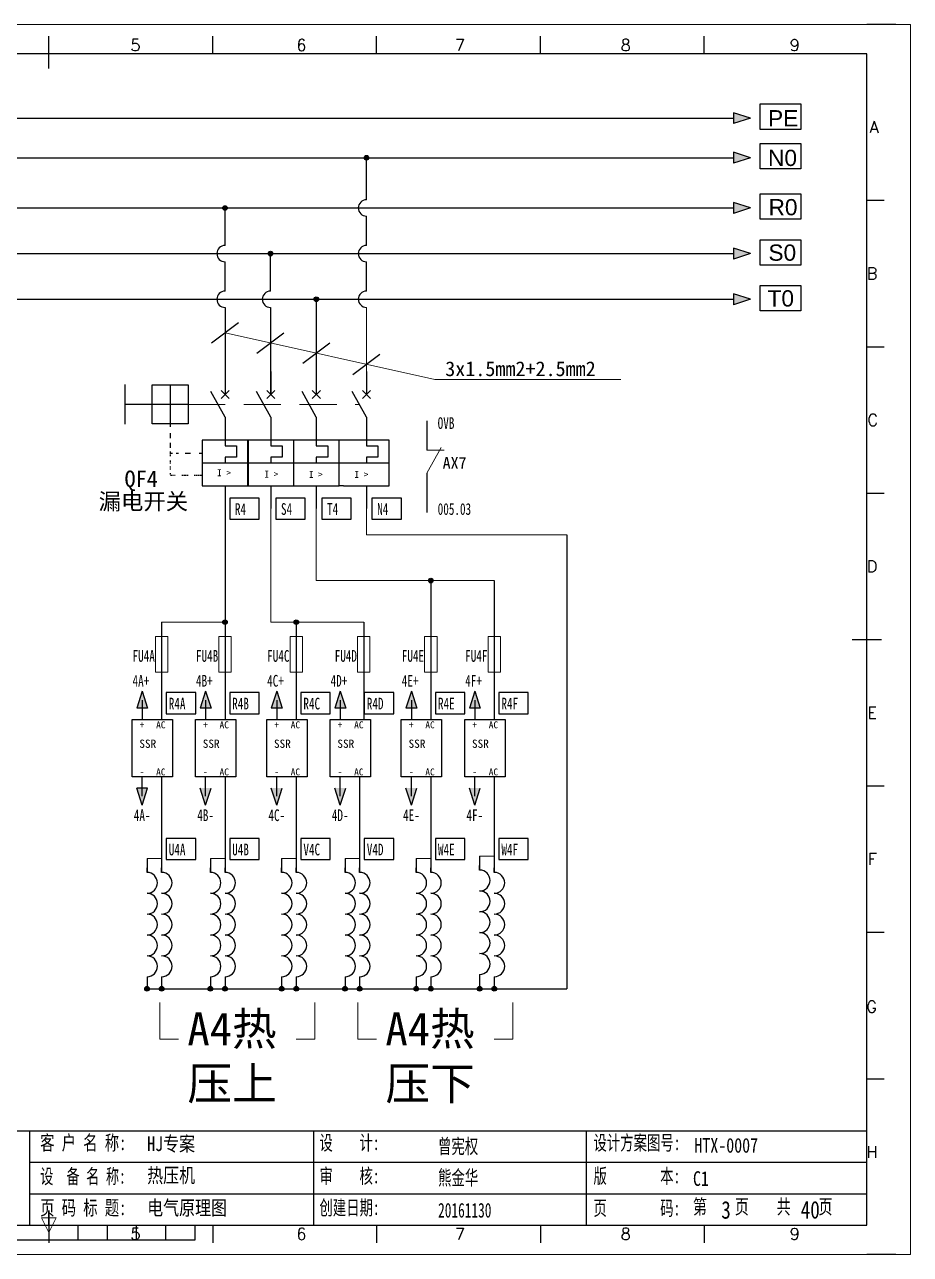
# Model space of a CAD drawing. Extents: x 35123 to 43919, y -4314 to -326.
# Drawn here: x 36417.2 to 36568.6, y -2913.9 to -2703.9 of the extents above; entities that cross this region are included whole.
import ezdxf
from ezdxf.enums import TextEntityAlignment as Align

# ---------------------------------------------------------------- set-up
doc = ezdxf.new("R2010")
doc.units = 0
doc.header["$MEASUREMENT"] = 0
for name, pattern in [('ACANSTGL', [0.11811, 0.07874, -0.03937]), ('ACISOWELD', [3, 2, -1]), ('DASHED2', [9.525, 6.35, -3.175])]:
    doc.linetypes.add(name, pattern=pattern)
for name, color, linetype in [('AE_BOR', 1, 'Continuous'), ('MISC', 2, 'Continuous'), ('SYMS', 7, 'Continuous'), ('细实线层', 7, 'Continuous')]:
    doc.layers.add(name, color=color, linetype=linetype)
doc.styles.add('Standard0.67', font='', dxfattribs={"width": 0.67})
doc.styles.add('Standard_0.8', font='SimSun.ttf', dxfattribs={"width": 0.8})
doc.styles.add('WD', font='romans.shx', dxfattribs={"bigfont": 'gbcbig.shx'})
doc.styles.add('WD_IEC', font='ISOCP2.shx', dxfattribs={"width": 0.9, "height": 4, "bigfont": 'gbcbig.shx'})
doc.styles.add('宋', font='SimSun.ttf', dxfattribs={"width": 0.7})
doc.styles.add('样式 0', font='')
doc.styles.add('样式 8', font='arial.ttf')
doc.styles.get('Standard0.67').set_extended_font_data('FangSong_GB2312')
doc.styles.get('样式 0').set_extended_font_data('KaiTi_GB2312')

# ---------------------------------------------------------------- blocks, each defined once
blk = doc.blocks.new('gb_a2_a')
for p, q in [((584, 410), (25, 410)), ((584, 10), (584, 410)), ((25, 10), (584, 10))]:
    blk.add_line(p, q)
at = {"layer": 'AE_BOR', "color": 1, "lineweight": 15}
for p, q in [((4.93, 420), (598.93, 420)), ((598.93, 420), (598.93, 0)), ((304.5, 7.5), (302, 12.5)), ((302, 12.5), (307, 12.5)), ((307, 12.5), (304.5, 7.5)), ((598.93, 0), (4.93, 0))]:
    blk.add_line(p, q, dxfattribs=at)
at = {"layer": 'AE_BOR', "lineweight": 30}
for p, q in [((594, 420), (584, 420)), ((594, 0), (584, 0))]:
    blk.add_line(p, q, dxfattribs=at)
at = {"layer": 'AE_BOR'}
for p, q in [((304.5, 410), (304.5, 416)), ((360.5, 410), (360.5, 416)), ((416.5, 410), (416.5, 416)), ((472.5, 410), (472.5, 416)), ((528.5, 410), (528.5, 416)), ((584, 360), (590, 360)), ((584, 310), (590, 310)), ((584, 260), (590, 260)), ((584, 160), (590, 160)), ((584, 110), (590, 110)), ((584, 60), (590, 60)), ((304.5, 10), (304.5, 4)), ((360.5, 10), (360.5, 4)), ((416.5, 10), (416.5, 4)), ((472.5, 10), (472.5, 4)), ((528.5, 10), (528.5, 4))]:
    blk.add_line(p, q, dxfattribs=at)
at = {"layer": 'AE_BOR', "color": 2, "lineweight": 30}
for p, q in [((304.5, 405), (304.5, 415)), ((579, 210), (589, 210)), ((304.5, 10), (304.5, 15)), ((304.5, 15), (304.5, 5)), ((304.5, 10), (304.5, 5)), ((314.5, 5), (314.5, 10)), ((324.5, 5), (324.5, 10)), ((334.5, 5), (334.5, 10)), ((344.5, 5), (344.5, 10)), ((354.5, 5), (354.5, 10)), ((254.5, 5), (354.5, 5))]:
    blk.add_line(p, q, dxfattribs=at)
at = {"layer": 'AE_BOR', "style": 'WD'}
for s, p in [('5', (334.12, 411)), ('6', (390.81, 411)), ('7', (445.01, 411)), ('8', (501.67, 411)), ('9', (559.4, 411)), ('5', (334.12, 5)), ('6', (390.81, 5)), ('7', (445.01, 5)), ('8', (501.67, 5)), ('9', (559.4, 5))]:
    blk.add_text(s, height=4, dxfattribs=at).set_placement(p, align=Align.CENTER)
for s, p in [('A', (588.05, 385)), ('B', (587.67, 335)), ('C', (587.86, 285)), ('D', (587.67, 235)), ('E', (587.48, 185)), ('F', (587.48, 135)), ('F', (587.48, 135)), ('G', (587.48, 84.56)), ('H', (587.67, 35))]:
    blk.add_text(s, height=4, dxfattribs=at).set_placement(p, align=Align.MIDDLE_RIGHT)
blk = doc.blocks.new('VCB11THI')
for p, q in [((0, 7.5), (0, 2.5)), ((0, -2.5), (-3.12, 3.12)), ((-0.88, 3.38), (0.88, 1.62)), ((-0.88, 1.62), (0.88, 3.38)), ((0, -2.5), (0, -8.75)), ((0, -8.75), (2.5, -8.75)), ((2.5, -8.75), (2.5, -11.25)), ((-5, -12.5), (5, -12.5)), ((0, -11.25), (0, -12.5)), ((2.5, -11.25), (0, -11.25)), ((0, -17.5), (0, -22.5))]:
    blk.add_line(p, q)
blk.add_lwpolyline([(-5, -7.5), (-5, -17.5), (5, -17.5), (5, -7.5)], close=True)
at = {"style": 'WD_IEC'}
for tag, p in [('INST', (-8, 5.25)), ('LOC', (-8, 1.75)), ('TAG1', (-8, -1.75)), ('RATING1', (-8, -6.35)), ('DESC1', (-8, -14.35)), ('DESC2', (-8, -17.85)), ('DESC3', (-8, -21.35))]:
    blk.add_attdef(tag, text='', height=2.5, dxfattribs=at).set_placement(p, align=Align.RIGHT)
blk.add_attdef('TERM01', text='', height=2, rotation=90, dxfattribs=at).set_placement((-1, 7.5), align=Align.RIGHT)
at = {"style": 'WD_IEC', "flags": 1}
for tag, p, height in [('X2TERM01', (0, 7.5), 0.32), ('MFG', (2.75, 6.5), 1.5), ('CAT', (2.75, 4), 1.5), ('X4LINK', (-2, 0), 0.32), ('X1LINK', (-0.5, 0), 0.32), ('CONTACT', (-5, -7.5), 1), ('COMMON', (-3.75, -8.75), 1), ('ASSYCODE', (1, -19), 1), ('FAMILY', (1, -20.5), 1), ('CATDESC', (1, -22), 1), ('X8TERM02', (0, -22.5), 0.32)]:
    blk.add_attdef(tag, p, '', height=height, dxfattribs=at)
at = {"lineweight": 15, "style": 'WD_IEC'}
blk.add_attdef('XREF', text='', height=2.5, dxfattribs=at).set_placement((-8, -10.35), align=Align.RIGHT)
at = {"style": 'WD_IEC'}
blk.add_attdef('TERM02', (-1, -22.5), '', height=2, rotation=90, dxfattribs=at)
at = {"linetype": 'Continuous', "style": 'WD_IEC'}
blk.add_attdef('T', text='', height=2.5, dxfattribs=at).set_placement((0, -15), align=Align.MIDDLE_CENTER)
blk = doc.blocks.new('VCB21THI')
for p, q in [((0, 7.5), (0, 2.5)), ((0, -2.5), (-3.12, 3.12)), ((-0.88, 3.38), (0.88, 1.62)), ((-0.88, 1.62), (0.88, 3.38)), ((0, -2.5), (0, -8.75)), ((0, -8.75), (2.5, -8.75)), ((2.5, -8.75), (2.5, -11.25)), ((-5, -12.5), (5, -12.5)), ((0, -11.25), (0, -12.5)), ((2.5, -11.25), (0, -11.25)), ((0, -17.5), (0, -22.5))]:
    blk.add_line(p, q)
blk.add_lwpolyline([(-5, -7.5), (-5, -17.5), (5, -17.5), (5, -7.5)], close=True)
at = {"style": 'WD_IEC'}
for tag, p in [('INST', (-8, 5.25)), ('LOC', (-8, 1.75)), ('TAG2', (-8, -1.75)), ('RATING1', (-8, -6.35)), ('DESC1', (-8, -14.35)), ('DESC2', (-8, -17.85)), ('DESC3', (-8, -21.35))]:
    blk.add_attdef(tag, text='', height=2.5, dxfattribs=at).set_placement(p, align=Align.RIGHT)
blk.add_attdef('TERM01', text='', height=2, rotation=90, dxfattribs=at).set_placement((-1, 7.5), align=Align.RIGHT)
at = {"style": 'WD_IEC', "flags": 1}
for tag, p, height in [('X2TERM01', (0, 7.5), 0.32), ('X4LINK', (-2, 0), 0.32), ('X1LINK', (-0.5, 0), 0.32), ('CONTACT', (-5, -7.5), 1), ('COMMON', (-3.75, -8.75), 1), ('FAMILY', (1, -20.5), 1), ('X8TERM02', (0, -22.5), 0.32)]:
    blk.add_attdef(tag, p, '', height=height, dxfattribs=at)
at = {"lineweight": 15, "style": 'WD_IEC'}
blk.add_attdef('XREF', text='', height=2.5, dxfattribs=at).set_placement((-8, -10.35), align=Align.RIGHT)
at = {"style": 'WD_IEC'}
blk.add_attdef('TERM02', (-1, -22.5), '', height=2, rotation=90, dxfattribs=at)
at = {"linetype": 'Continuous', "style": 'WD_IEC'}
blk.add_attdef('T', text='', height=2.5, dxfattribs=at).set_placement((0, -15), align=Align.MIDDLE_CENTER)
blk = doc.blocks.new('WDDOT')
blk.add_hatch(color=256).paths.add_polyline_path([(0.5, 0, 1), (-0.5, 0, 1)])
blk.add_circle((0, 0), 0.5)

msp = doc.modelspace()

# ---------------------------------------------------------------- hatches: boundary and pattern name
for points in [[(36541.231, -2726.613), (36538.313, -2725.677), (36538.313, -2727.548)], [(36541.231, -2735.178), (36538.313, -2734.243), (36538.313, -2736.114)], [(36541.231, -2742.975), (36538.313, -2742.039), (36538.313, -2743.91)], [(36541.231, -2750.771), (36538.313, -2749.836), (36538.313, -2751.706)], [(36437.287, -2817.694), (36438.222, -2820.612), (36436.352, -2820.612)], [(36448.121, -2817.694), (36449.057, -2820.612), (36447.186, -2820.612)], [(36460.287, -2817.694), (36461.222, -2820.612), (36459.352, -2820.612)], [(36471.121, -2817.694), (36472.057, -2820.612), (36470.186, -2820.612)], [(36483.287, -2817.694), (36484.222, -2820.612), (36482.352, -2820.612)], [(36494.121, -2817.694), (36495.057, -2820.612), (36493.186, -2820.612)], [(36437.287, -2837.163), (36438.222, -2834.245), (36436.352, -2834.245)], [(36448.121, -2837.163), (36449.057, -2834.245), (36447.186, -2834.245)], [(36460.287, -2837.163), (36461.222, -2834.245), (36459.352, -2834.245)], [(36471.121, -2837.163), (36472.057, -2834.245), (36470.186, -2834.245)], [(36483.287, -2837.163), (36484.222, -2834.245), (36482.352, -2834.245)], [(36494.121, -2837.163), (36495.057, -2834.245), (36493.186, -2834.245)]]:
    msp.add_hatch(color=0).paths.add_polyline_path(points)
h = msp.add_hatch(color=0)
edge = h.paths.add_edge_path()
edge.add_arc((36475.607, -2726.606), 0.389, 0, 360)
h = msp.add_hatch(color=0)
edge = h.paths.add_edge_path()
edge.add_arc((36451.445, -2735.178), 0.389, 0, 360)
h = msp.add_hatch(color=0)
edge = h.paths.add_edge_path()
edge.add_arc((36459.207, -2742.975), 0.389, 0, 360)
h = msp.add_hatch(color=0)
edge = h.paths.add_edge_path()
edge.add_arc((36467.041, -2750.771), 0.389, 0, 360)
h = msp.add_hatch(color=0)
edge = h.paths.add_edge_path()
edge.add_arc((36486.61, -2798.813), 0.389, 0, 360)
h = msp.add_hatch(color=0)
edge = h.paths.add_edge_path()
edge.add_arc((36451.445, -2805.908), 0.389, 0, 360)
h = msp.add_hatch(color=0)
edge = h.paths.add_edge_path()
edge.add_arc((36463.612, -2805.909), 0.389, 0, 360)
h = msp.add_hatch(color=0)
edge = h.paths.add_edge_path()
edge.add_arc((36438.11, -2868.508), 0.389, 0, 360)
h = msp.add_hatch(color=0)
edge = h.paths.add_edge_path()
edge.add_arc((36440.61, -2868.508), 0.389, 0, 360)
h = msp.add_hatch(color=0)
edge = h.paths.add_edge_path()
edge.add_arc((36448.945, -2868.508), 0.389, 0, 360)
h = msp.add_hatch(color=0)
edge = h.paths.add_edge_path()
edge.add_arc((36451.445, -2868.508), 0.389, 0, 360)
h = msp.add_hatch(color=0)
edge = h.paths.add_edge_path()
edge.add_arc((36461.11, -2868.508), 0.389, 0, 360)
h = msp.add_hatch(color=0)
edge = h.paths.add_edge_path()
edge.add_arc((36463.61, -2868.508), 0.389, 0, 360)
h = msp.add_hatch(color=0)
edge = h.paths.add_edge_path()
edge.add_arc((36471.945, -2868.508), 0.389, 0, 360)
h = msp.add_hatch(color=0)
edge = h.paths.add_edge_path()
edge.add_arc((36474.445, -2868.508), 0.389, 0, 360)
h = msp.add_hatch(color=0)
edge = h.paths.add_edge_path()
edge.add_arc((36484.11, -2868.508), 0.389, 0, 360)
h = msp.add_hatch(color=0)
edge = h.paths.add_edge_path()
edge.add_arc((36486.61, -2868.508), 0.389, 0, 360)
h = msp.add_hatch(color=0)
edge = h.paths.add_edge_path()
edge.add_arc((36494.945, -2868.508), 0.389, 0, 360)
h = msp.add_hatch(color=0)
edge = h.paths.add_edge_path()
edge.add_arc((36497.445, -2868.508), 0.389, 0, 360)
at = {"layer": 'MISC'}
msp.add_hatch(color=0, dxfattribs=at).paths.add_polyline_path([(36541.231, -2719.848), (36538.313, -2718.913), (36538.313, -2720.783)])

# ---------------------------------------------------------------- linework, layer by layer
at = {"color": 0}
for p, q in [((36541.231, -2726.613), (36538.313, -2725.677)), ((36538.313, -2725.677), (36538.313, -2727.548)), ((36299.996, -2726.613), (36538.313, -2726.613)), ((36475.607, -2733.778), (36475.607, -2726.606)), ((36541.231, -2726.613), (36538.313, -2727.548)), ((36299.996, -2735.178), (36538.313, -2735.178)), ((36451.445, -2741.58), (36451.445, -2735.178)), ((36541.231, -2735.178), (36538.313, -2734.243)), ((36538.313, -2734.243), (36538.313, -2736.114)), ((36541.231, -2735.178), (36538.313, -2736.114)), ((36475.607, -2741.574), (36475.607, -2736.566)), ((36541.231, -2742.975), (36538.313, -2742.039)), ((36538.313, -2742.039), (36538.313, -2743.91)), ((36299.889, -2742.975), (36538.313, -2742.975)), ((36451.445, -2749.377), (36451.445, -2744.369)), ((36459.207, -2749.377), (36459.207, -2742.975)), ((36475.607, -2749.37), (36475.607, -2744.362)), ((36541.231, -2742.975), (36538.313, -2743.91)), ((36299.983, -2750.771), (36538.313, -2750.771)), ((36467.041, -2750.771), (36467.041, -2767.014)), ((36541.231, -2750.771), (36538.313, -2749.836)), ((36538.313, -2749.836), (36538.313, -2751.706)), ((36541.231, -2750.771), (36538.313, -2751.706)), ((36451.445, -2752.165), (36451.445, -2767.014)), ((36459.207, -2752.165), (36459.207, -2767.014)), ((36475.607, -2763.116), (36475.607, -2767.014)), ((36434.323, -2765.352), (36434.323, -2772.075)), ((36442.048, -2765.391), (36442.048, -2772.036)), ((36475.607, -2770.912), (36473.171, -2766.527)), ((36474.918, -2766.325), (36476.296, -2767.703)), ((36474.918, -2767.703), (36476.296, -2766.325)), ((36445.118, -2768.714), (36434.323, -2768.714)), ((36475.607, -2770.912), (36475.607, -2775.785)), ((36485.943, -2771.535), (36485.943, -2776.56)), ((36442.048, -2772.036), (36442.048, -2772.562)), ((36442.048, -2773.653), (36442.048, -2774.472)), ((36442.048, -2775.291), (36442.048, -2776.155)), ((36471.709, -2774.81), (36470.94, -2774.81)), ((36479.505, -2774.81), (36471.709, -2774.81)), ((36475.607, -2775.785), (36477.556, -2775.785)), ((36477.556, -2775.785), (36477.556, -2777.734)), ((36479.505, -2782.606), (36479.505, -2774.81)), ((36442.048, -2776.746), (36442.048, -2777.066)), ((36442.048, -2777.066), (36442.443, -2777.066)), ((36443.08, -2777.066), (36443.49, -2777.066)), ((36444.628, -2777.066), (36445.539, -2777.066)), ((36446.996, -2777.066), (36447.551, -2777.066)), ((36475.607, -2777.734), (36475.607, -2778.708)), ((36477.556, -2777.734), (36475.607, -2777.734)), ((36470.94, -2778.708), (36479.505, -2778.708)), ((36485.942, -2780.458), (36485.943, -2787.189)), ((36451.445, -2782.613), (36451.445, -2822.541)), ((36471.709, -2782.606), (36470.94, -2782.606)), ((36471.709, -2782.606), (36479.505, -2782.606)), ((36475.607, -2782.606), (36475.607, -2786.505)), ((36509.858, -2790.98), (36509.858, -2868.508)), ((36486.61, -2798.813), (36486.61, -2822.541)), ((36497.445, -2798.814), (36497.445, -2822.541)), ((36440.61, -2805.908), (36440.61, -2822.541)), ((36463.612, -2805.909), (36463.61, -2822.541)), ((36475.148, -2805.909), (36475.147, -2822.541)), ((36437.287, -2817.694), (36436.352, -2820.612)), ((36437.287, -2817.694), (36438.222, -2820.612)), ((36448.121, -2817.694), (36447.186, -2820.612)), ((36448.121, -2817.694), (36449.057, -2820.612)), ((36460.287, -2817.694), (36459.352, -2820.612)), ((36460.287, -2817.694), (36461.222, -2820.612)), ((36471.121, -2817.694), (36470.186, -2820.612)), ((36471.121, -2817.694), (36472.057, -2820.612)), ((36483.287, -2817.694), (36482.352, -2820.612)), ((36483.287, -2817.694), (36484.222, -2820.612)), ((36494.121, -2817.694), (36493.186, -2820.612)), ((36494.121, -2817.694), (36495.057, -2820.612)), ((36437.287, -2819.248), (36437.287, -2822.541)), ((36448.121, -2819.248), (36448.121, -2822.541)), ((36460.287, -2819.248), (36460.287, -2822.541)), ((36471.121, -2819.248), (36471.121, -2822.541)), ((36483.287, -2819.248), (36483.287, -2822.541)), ((36494.121, -2819.248), (36494.121, -2822.541)), ((36438.222, -2820.612), (36436.352, -2820.612)), ((36449.057, -2820.612), (36447.186, -2820.612)), ((36461.222, -2820.612), (36459.352, -2820.612)), ((36472.057, -2820.612), (36470.186, -2820.612)), ((36484.222, -2820.612), (36482.352, -2820.612)), ((36495.057, -2820.612), (36493.186, -2820.612)), ((36437.287, -2835.608), (36437.287, -2832.316)), ((36440.61, -2832.316), (36440.61, -2848.64)), ((36448.121, -2835.608), (36448.121, -2832.316)), ((36451.445, -2832.316), (36451.445, -2848.64)), ((36460.287, -2835.608), (36460.287, -2832.316)), ((36463.61, -2832.316), (36463.61, -2848.64)), ((36471.121, -2835.608), (36471.121, -2832.316)), ((36474.445, -2832.316), (36474.445, -2848.64)), ((36483.287, -2835.608), (36483.287, -2832.316)), ((36486.61, -2832.316), (36486.61, -2848.64)), ((36494.121, -2835.608), (36494.121, -2832.316)), ((36497.445, -2832.316), (36497.445, -2848.64)), ((36437.287, -2837.163), (36436.352, -2834.245)), ((36438.222, -2834.245), (36436.352, -2834.245)), ((36437.287, -2837.163), (36438.222, -2834.245)), ((36448.121, -2837.163), (36447.186, -2834.245)), ((36448.121, -2837.163), (36449.057, -2834.245)), ((36460.287, -2837.163), (36459.352, -2834.245)), ((36460.287, -2837.163), (36461.222, -2834.245)), ((36471.121, -2837.163), (36470.186, -2834.245)), ((36471.121, -2837.163), (36472.057, -2834.245)), ((36483.287, -2837.163), (36482.352, -2834.245)), ((36483.287, -2837.163), (36484.222, -2834.245)), ((36494.121, -2837.163), (36493.186, -2834.245)), ((36494.121, -2837.163), (36495.057, -2834.245)), ((36438.11, -2846.285), (36438.11, -2848.64)), ((36448.945, -2846.285), (36448.945, -2848.64)), ((36461.11, -2846.285), (36461.11, -2848.64)), ((36471.945, -2846.285), (36471.945, -2848.64)), ((36484.11, -2846.285), (36484.11, -2848.64)), ((36494.945, -2845.884), (36494.945, -2848.238)), ((36494.945, -2848.238), (36494.945, -2847.435)), ((36438.11, -2848.64), (36438.11, -2847.837)), ((36440.61, -2848.64), (36440.61, -2847.837)), ((36440.61, -2848.64), (36440.61, -2847.837)), ((36448.945, -2848.64), (36448.945, -2847.837)), ((36451.445, -2848.64), (36451.445, -2847.837)), ((36451.445, -2848.64), (36451.445, -2847.837)), ((36461.11, -2848.64), (36461.11, -2847.837)), ((36463.61, -2848.64), (36463.61, -2847.837)), ((36463.61, -2848.64), (36463.61, -2847.837)), ((36471.945, -2848.64), (36471.945, -2847.837)), ((36474.445, -2848.64), (36474.445, -2847.837)), ((36474.445, -2848.64), (36474.445, -2847.837)), ((36484.11, -2848.64), (36484.11, -2847.837)), ((36486.61, -2848.64), (36486.61, -2847.837)), ((36486.61, -2848.64), (36486.61, -2847.837)), ((36497.445, -2848.64), (36497.445, -2847.837)), ((36497.445, -2848.64), (36497.445, -2847.837)), ((36438.11, -2866.456), (36438.11, -2868.508)), ((36438.11, -2866.456), (36438.11, -2868.508)), ((36440.61, -2866.456), (36440.61, -2868.508)), ((36440.61, -2866.456), (36440.61, -2868.508)), ((36448.945, -2866.456), (36448.945, -2868.508)), ((36448.945, -2866.456), (36448.945, -2868.508)), ((36451.445, -2866.456), (36451.445, -2868.508)), ((36451.445, -2866.456), (36451.445, -2868.508)), ((36461.11, -2866.456), (36461.11, -2868.508)), ((36461.11, -2866.456), (36461.11, -2868.508)), ((36463.61, -2866.456), (36463.61, -2868.508)), ((36463.61, -2866.456), (36463.61, -2868.508)), ((36471.945, -2866.456), (36471.945, -2868.508)), ((36471.945, -2866.456), (36471.945, -2868.508)), ((36474.445, -2866.456), (36474.445, -2868.508)), ((36474.445, -2866.456), (36474.445, -2868.508)), ((36484.11, -2866.456), (36484.11, -2868.508)), ((36484.11, -2866.456), (36484.11, -2868.508)), ((36486.61, -2866.456), (36486.61, -2868.508)), ((36486.61, -2866.456), (36486.61, -2868.508)), ((36494.945, -2866.054), (36494.945, -2868.107)), ((36494.945, -2866.054), (36494.945, -2868.508)), ((36497.445, -2866.456), (36497.445, -2868.508)), ((36497.445, -2866.456), (36497.445, -2868.508)), ((36438.11, -2868.508), (36509.858, -2868.508))]:
    msp.add_line(p, q, dxfattribs=at)
at = {"color": 0, "lineweight": 0}
for p, q in [((36475.607, -2752.159), (36475.607, -2767.014)), ((36485.942, -2780.458), (36488.379, -2776.073)), ((36485.943, -2776.56), (36488.911, -2776.56)), ((36459.28, -2782.606), (36459.28, -2805.908)), ((36467.041, -2782.606), (36467.041, -2798.811)), ((36475.607, -2782.606), (36475.607, -2790.98)), ((36475.607, -2790.98), (36509.858, -2790.98)), ((36467.041, -2798.811), (36497.445, -2798.814)), ((36451.445, -2805.908), (36440.61, -2805.908)), ((36459.28, -2805.908), (36475.148, -2805.912)), ((36440.295, -2870.87), (36440.295, -2877.111)), ((36466.797, -2870.87), (36466.797, -2877.111)), ((36474.13, -2870.87), (36474.13, -2877.111)), ((36500.632, -2870.87), (36500.632, -2877.111)), ((36440.295, -2877.111), (36443.473, -2877.111)), ((36463.619, -2877.111), (36466.797, -2877.111)), ((36474.13, -2877.111), (36477.308, -2877.111)), ((36497.454, -2877.111), (36500.632, -2877.111))]:
    msp.add_line(p, q, dxfattribs=at)
at = {"color": 0, "linetype": 'DASHED2', "lineweight": 0}
msp.add_line((36445.118, -2768.714), (36474.386, -2768.714), dxfattribs=at)
at = {"color": 0, "linetype": 'ACANSTGL'}
for p, q in [((36442.048, -2777.066), (36442.048, -2777.611)), ((36442.048, -2778.293), (36442.048, -2778.884)), ((36442.048, -2779.339), (36442.048, -2779.885)), ((36442.048, -2779.339), (36442.048, -2779.885)), ((36442.048, -2780.476), (36442.048, -2780.812)), ((36442.048, -2780.476), (36442.048, -2780.812)), ((36442.048, -2780.812), (36443.041, -2780.812)), ((36442.048, -2780.812), (36443.041, -2780.812)), ((36444.058, -2780.812), (36445.168, -2780.812)), ((36446.185, -2780.812), (36447.529, -2780.812))]:
    msp.add_line(p, q, dxfattribs=at)
at = {"ltscale": 2}
for p, q in [((36402.351, -2892.785), (36561.085, -2892.785)), ((36418.05, -2892.785), (36418.05, -2908.87)), ((36466.616, -2908.87), (36466.616, -2892.785)), ((36513.196, -2908.87), (36513.196, -2892.785)), ((36531.087, -2908.87), (36561.085, -2908.87))]:
    msp.add_line(p, q, dxfattribs=at)
for p, q in [((36418.05, -2898.146), (36462.301, -2898.146)), ((36462.301, -2898.146), (36531.087, -2898.146)), ((36531.087, -2898.146), (36561.085, -2898.146)), ((36418.05, -2903.508), (36462.301, -2903.508)), ((36462.301, -2903.508), (36531.087, -2903.508)), ((36531.087, -2903.508), (36561.085, -2903.508)), ((36402.351, -2908.87), (36462.301, -2908.87)), ((36462.301, -2908.87), (36531.087, -2908.87))]:
    msp.add_line(p, q)
at = {"color": 0, "lineweight": -3}
for points in [[(36542.882, -2717.41), (36549.822, -2717.41), (36549.822, -2721.762), (36542.882, -2721.762)], [(36542.882, -2724.174), (36549.822, -2724.174), (36549.822, -2728.527), (36542.882, -2728.527)], [(36542.882, -2732.74), (36549.822, -2732.74), (36549.822, -2737.093), (36542.882, -2737.093)], [(36542.882, -2740.599), (36549.822, -2740.599), (36549.822, -2744.952), (36542.882, -2744.952)], [(36542.882, -2748.404), (36549.822, -2748.404), (36549.822, -2752.756), (36542.882, -2752.756)]]:
    msp.add_lwpolyline(points, close=True, dxfattribs=at)
at = {"color": 0}
for points in [[(36438.978, -2765.391), (36445.118, -2765.391), (36445.118, -2772.036), (36438.978, -2772.036)], [(36435.564, -2822.541), (36442.457, -2822.541), (36442.457, -2832.316), (36435.564, -2832.316)], [(36446.398, -2822.541), (36453.292, -2822.541), (36453.292, -2832.316), (36446.398, -2832.316)], [(36458.564, -2822.541), (36465.457, -2822.541), (36465.457, -2832.316), (36458.564, -2832.316)], [(36469.398, -2822.541), (36476.292, -2822.541), (36476.292, -2832.316), (36469.398, -2832.316)], [(36481.564, -2822.541), (36488.457, -2822.541), (36488.457, -2832.316), (36481.564, -2832.316)], [(36492.398, -2822.541), (36499.292, -2822.541), (36499.292, -2832.316), (36492.398, -2832.316)]]:
    msp.add_lwpolyline(points, close=True, dxfattribs=at)
at = {"color": 0, "ltscale": 2}
for points in [[(36457.26, -2784.711), (36452.238, -2784.711), (36452.238, -2788.316), (36457.26, -2788.316)], [(36465.135, -2784.71), (36460.113, -2784.71), (36460.113, -2788.315), (36465.135, -2788.315)], [(36473.009, -2784.709), (36467.987, -2784.709), (36467.987, -2788.313), (36473.009, -2788.313)], [(36481.575, -2784.709), (36476.553, -2784.709), (36476.553, -2788.313), (36481.575, -2788.313)], [(36446.426, -2817.932), (36441.403, -2817.932), (36441.403, -2821.536), (36446.426, -2821.536)], [(36457.26, -2817.932), (36452.238, -2817.932), (36452.238, -2821.536), (36457.26, -2821.536)], [(36469.426, -2817.932), (36464.403, -2817.932), (36464.403, -2821.536), (36469.426, -2821.536)], [(36480.26, -2817.932), (36475.238, -2817.932), (36475.238, -2821.536), (36480.26, -2821.536)], [(36492.426, -2817.932), (36487.403, -2817.932), (36487.403, -2821.536), (36492.426, -2821.536)], [(36503.26, -2817.932), (36498.238, -2817.932), (36498.238, -2821.536), (36503.26, -2821.536)], [(36446.426, -2842.847), (36441.403, -2842.847), (36441.403, -2846.452), (36446.426, -2846.452)], [(36457.26, -2842.847), (36452.238, -2842.847), (36452.238, -2846.452), (36457.26, -2846.452)], [(36469.426, -2842.847), (36464.403, -2842.847), (36464.403, -2846.452), (36469.426, -2846.452)], [(36480.26, -2842.847), (36475.238, -2842.847), (36475.238, -2846.452), (36480.26, -2846.452)], [(36492.426, -2842.847), (36487.403, -2842.847), (36487.403, -2846.452), (36492.426, -2846.452)], [(36503.26, -2842.847), (36498.238, -2842.847), (36498.238, -2846.452), (36503.26, -2846.452)]]:
    msp.add_lwpolyline(points, close=True, dxfattribs=at)
at = {"color": 0}
for centre in [(36475.607, -2726.606), (36451.445, -2735.178), (36459.207, -2742.975), (36467.041, -2750.771), (36486.61, -2798.813), (36451.445, -2805.908), (36463.612, -2805.909), (36438.11, -2868.508), (36440.61, -2868.508), (36448.945, -2868.508), (36451.445, -2868.508), (36461.11, -2868.508), (36463.61, -2868.508), (36471.945, -2868.508), (36474.445, -2868.508), (36484.11, -2868.508), (36486.61, -2868.508), (36494.945, -2868.508), (36497.445, -2868.508)]:
    msp.add_circle(centre, 0.389, dxfattribs=at)
at = {"color": 0, "ltscale": 2}
for centre in [(36475.607, -2735.172), (36451.445, -2742.975), (36475.607, -2742.968), (36451.445, -2750.771), (36459.207, -2750.771), (36475.607, -2750.764)]:
    msp.add_arc(centre, 1.394, 90, 270, dxfattribs=at)
at = {"color": 0}
for centre in [(36438.11, -2850.421), (36440.61, -2850.421), (36448.945, -2850.421), (36451.445, -2850.421), (36461.11, -2850.421), (36463.61, -2850.421), (36471.945, -2850.421), (36474.445, -2850.421), (36484.11, -2850.421), (36486.61, -2850.421), (36494.945, -2850.02), (36497.445, -2850.421), (36438.11, -2853.984), (36440.61, -2853.984), (36448.945, -2853.984), (36451.445, -2853.984), (36461.11, -2853.984), (36463.61, -2853.984), (36471.945, -2853.984), (36474.445, -2853.984), (36484.11, -2853.984), (36486.61, -2853.984), (36494.945, -2853.583), (36497.445, -2853.984), (36438.11, -2857.548), (36440.61, -2857.548), (36448.945, -2857.548), (36451.445, -2857.548), (36461.11, -2857.548), (36463.61, -2857.548), (36471.945, -2857.548), (36474.445, -2857.548), (36484.11, -2857.548), (36486.61, -2857.548), (36494.945, -2857.146), (36497.445, -2857.548), (36438.11, -2861.111), (36440.61, -2861.111), (36448.945, -2861.111), (36451.445, -2861.111), (36461.11, -2861.111), (36463.61, -2861.111), (36471.945, -2861.111), (36474.445, -2861.111), (36484.11, -2861.111), (36486.61, -2861.111), (36494.945, -2860.71), (36497.445, -2861.111), (36438.11, -2864.674), (36440.61, -2864.674), (36448.945, -2864.674), (36451.445, -2864.674), (36461.11, -2864.674), (36463.61, -2864.674), (36471.945, -2864.674), (36474.445, -2864.674), (36484.11, -2864.674), (36486.61, -2864.674), (36494.945, -2864.273), (36497.445, -2864.674)]:
    msp.add_arc(centre, 1.782, 270, 90, dxfattribs=at)
at = {"layer": 'MISC', "color": 0}
for p, q in [((36541.231, -2719.848), (36538.313, -2718.913)), ((36538.313, -2718.913), (36538.313, -2720.783)), ((36299.996, -2719.848), (36538.313, -2719.848)), ((36541.231, -2719.848), (36538.313, -2720.783))]:
    msp.add_line(p, q, dxfattribs=at)
at = {"layer": '细实线层', "color": 0, "linetype": 'ByBlock'}
for p, q in [((36449.134, -2758.223), (36453.756, -2754.757)), ((36456.896, -2759.952), (36461.517, -2756.486)), ((36464.731, -2761.697), (36469.352, -2758.231)), ((36473.296, -2763.605), (36477.918, -2760.139))]:
    msp.add_line(p, q, dxfattribs=at)
at = {"layer": '细实线层', "color": 0, "lineweight": 0}
for p, q in [((36451.445, -2756.49), (36487.314, -2764.479)), ((36487.314, -2764.479), (36519.061, -2764.479)), ((36438.11, -2846.285), (36440.61, -2846.285)), ((36448.945, -2846.285), (36451.445, -2846.285)), ((36461.11, -2846.285), (36463.61, -2846.285)), ((36471.945, -2846.285), (36474.445, -2846.285)), ((36484.11, -2846.285), (36486.61, -2846.285)), ((36494.945, -2845.884), (36497.445, -2845.884))]:
    msp.add_line(p, q, dxfattribs=at)
for points in [[(36439.545, -2808.358), (36441.675, -2808.358), (36441.675, -2814.423), (36439.545, -2814.423)], [(36450.38, -2808.358), (36452.51, -2808.358), (36452.51, -2814.423), (36450.38, -2814.423)], [(36462.545, -2808.358), (36464.675, -2808.358), (36464.675, -2814.423), (36462.545, -2814.423)], [(36474.082, -2808.358), (36476.212, -2808.358), (36476.212, -2814.423), (36474.082, -2814.423)], [(36485.545, -2808.358), (36487.675, -2808.358), (36487.675, -2814.423), (36485.545, -2814.423)], [(36496.38, -2808.358), (36498.51, -2808.358), (36498.51, -2814.423), (36496.38, -2814.423)]]:
    msp.add_lwpolyline(points, close=True, dxfattribs=at)

# ---------------------------------------------------------------- block references
at = {"xscale": 0.5, "yscale": 0.5, "zscale": 0.5}
msp.add_blockref('gb_a2_a', (36269.085, -2913.87), dxfattribs=at)
at = {"layer": 'SYMS', "color": 0, "lineweight": -3, "xscale": 0.4949999999989814, "yscale": 0.4949999999998909, "zscale": 0.495}
for p in [(36475.607, -2726.606), (36451.445, -2735.178), (36459.207, -2742.975), (36467.041, -2750.771), (36486.61, -2798.813), (36451.445, -2805.908), (36463.612, -2805.909), (36438.11, -2868.508), (36440.61, -2868.508), (36448.945, -2868.508), (36451.445, -2868.508), (36461.11, -2868.508), (36463.61, -2868.508), (36471.945, -2868.508), (36474.445, -2868.508), (36484.11, -2868.508), (36486.61, -2868.508), (36494.945, -2868.508), (36497.445, -2868.508)]:
    msp.add_blockref('WDDOT', p, dxfattribs=at)
at = {"layer": 'SYMS', "color": 0, "linetype": 'ACISOWELD', "xscale": 0.7796249999992142, "yscale": 0.7796249999992142, "zscale": 0.779624999999994}
for name, p in [('VCB11THI', (36451.445, -2768.969)), ('VCB21THI', (36459.28, -2768.963)), ('VCB21THI', (36467.041, -2768.963))]:
    msp.add_blockref(name, p, dxfattribs=at)

# ---------------------------------------------------------------- texts
at = {"color": 0}
msp.add_text('3x1.5mm2+2.5mm2', height=2.52, dxfattribs=at).set_placement((36489.064, -2763.897))
at = {"color": 0, "char_height": 2.772, "width": 4.96666, "attachment_point": 1, "style": '样式 8'}
for s, insert in [('N0', (36544.226, -2725.244)), ('R0', (36544.309, -2733.659)), ('S0', (36544.291, -2741.423)), ('T0', (36544.142, -2749.237))]:
    msp.add_mtext(s, dxfattribs=dict(at, insert=insert))
at = {"color": 0, "attachment_point": 1}
for s, insert, char_height, width in [('I >', (36450.086, -2779.818), 1.1694, 4.51104), ('I >', (36458.18, -2780.046), 1.1694, 4.51104), ('I >', (36465.765, -2780.098), 1.1694, 4.51104), ('I >', (36473.561, -2780.098), 1.1694, 4.51104), ('+', (36436.858, -2822.853), 1.176, 1.09571), ('AC', (36439.669, -2822.853), 1.176, 1.09571), ('+', (36447.693, -2822.853), 1.176, 1.09571), ('AC', (36450.504, -2822.853), 1.176, 1.09571), ('+', (36459.858, -2822.853), 1.176, 1.09571), ('AC', (36462.669, -2822.853), 1.176, 1.09571), ('+', (36470.693, -2822.853), 1.176, 1.09571), ('AC', (36473.504, -2822.853), 1.176, 1.09571), ('+', (36482.858, -2822.853), 1.176, 1.09571), ('AC', (36485.669, -2822.853), 1.176, 1.09571), ('+', (36493.693, -2822.853), 1.176, 1.09571), ('AC', (36496.504, -2822.853), 1.176, 1.09571), ('SSR', (36436.799, -2825.961), 1.4112, 1.31486), ('SSR', (36447.633, -2825.961), 1.4112, 1.31486), ('SSR', (36459.799, -2825.961), 1.4112, 1.31486), ('SSR', (36470.633, -2825.961), 1.4112, 1.31486), ('SSR', (36482.799, -2825.961), 1.4112, 1.31486), ('SSR', (36493.633, -2825.961), 1.4112, 1.31486), ('-', (36436.858, -2830.896), 1.176, 1.09571), ('AC', (36439.669, -2830.896), 1.176, 1.09571), ('-', (36447.693, -2830.896), 1.176, 1.09571), ('AC', (36450.504, -2830.896), 1.176, 1.09571), ('-', (36459.858, -2830.896), 1.176, 1.09571), ('AC', (36462.669, -2830.896), 1.176, 1.09571), ('-', (36470.693, -2830.896), 1.176, 1.09571), ('AC', (36473.504, -2830.896), 1.176, 1.09571), ('-', (36482.858, -2830.896), 1.176, 1.09571), ('AC', (36485.669, -2830.896), 1.176, 1.09571), ('-', (36493.693, -2830.896), 1.176, 1.09571), ('AC', (36496.504, -2830.896), 1.176, 1.09571)]:
    msp.add_mtext(s, dxfattribs=dict(at, insert=insert, char_height=char_height, width=width))
at = {"char_height": 5.6, "width": 34.27378, "attachment_point": 1}
for s, insert in [('{\\fSimSun|b0|i0|c134|p54;A4热\\P压上}', (36445.012, -2872.556)), ('{\\fSimSun|b0|i0|c134|p54;A4热\\P压下}', (36478.847, -2872.556))]:
    msp.add_mtext(s, dxfattribs=dict(at, insert=insert))
at = {"ltscale": 2, "attachment_point": 1}
for s, insert, char_height, width, style in [('{\\fSimSun|b0|i0|c134|p2;\\W0.72;客 户 名 称:}', (36419.853, -2893.553), 2.5, 16.24768, 'Standard0.67'), ('HJ专案', (36438.14, -2893.727), 2.5, 33.90777, 'Standard_0.8'), ('{\\fSimSun|b0|i0|c134|p2;设    计:}', (36467.568, -2893.553), 2.5, 12.03121, 'Standard0.67'), ('{\\fSimSun|b0|i0|c134|p2;曾宪权}', (36487.845, -2894.155), 2.5, 12.03121, 'Standard0.67'), ('{\\fSimSun|b0|i0|c134|p2;设计方案图号:}', (36514.401, -2893.553), 2.5, 15.1644, 'Standard0.67'), ('{\\f@SimSun|b0|i0|c134|p2;HTX-0007}', (36531.639, -2893.994), 2.5, 33.90777, 'Standard_0.8'), ('{\\fSimSun|b0|i0|c134|p2;\\W0.66;设  备 名 称:}', (36419.853, -2899.282), 2.5, 15.12342, 'Standard0.67'), ('{\\fSimSun|b0|i0|c134|p2;热压机}', (36438.14, -2899.115), 2.5, 33.90777, 'Standard_0.8'), ('{\\fSimSun|b0|i0|c134|p2;审    核:}', (36467.568, -2899.227), 2.5, 12.03121, 'Standard0.67'), ('{\\fSimSun|b0|i0|c134|p2;熊金华}', (36487.845, -2899.517), 2.5, 12.03121, 'Standard0.67'), ('{\\fSimSun|b0|i0|c134|p2;版        本:}', (36514.401, -2899.227), 2.5, 16.84978, 'Standard0.67'), ('C1', (36531.399, -2899.667), 2.5, 5.97175, 'Standard_0.8'), ('{\\fSimSun|b0|i0|c134|p2;\\W0.72;页 码 标 题:}', (36419.853, -2904.65), 2.5, 15.12342, 'Standard0.67'), ('{\\fSimSun|b0|i0|c134|p2;电气原理图}', (36438.14, -2904.663), 2.5, 33.90777, 'Standard_0.8'), ('{\\fSimSun|b0|i0|c134|p2;创建日期:}', (36467.568, -2904.634), 2.5, 12.03121, 'Standard0.67'), ('第    页    共    页', (36531.397, -2904.468), 2.5, 33.90777, '宋'), ('{\\fSimSun|b0|i0|c134|p2;20161130}', (36487.845, -2905.075), 2.5, 12.03121, 'Standard0.67'), ('{\\fSimSun|b0|i0|c134|p2;页        码:}', (36514.401, -2904.713), 2.5, 15.72579, 'Standard0.67'), ('3', (36536.231, -2904.773), 3, 3.76639, 'Standard_0.8'), ('40', (36549.804, -2904.748), 3, 3.76639, 'Standard_0.8')]:
    msp.add_mtext(s, dxfattribs=dict(at, insert=insert, char_height=char_height, width=width, style=style))
at = {"layer": 'MISC', "color": 0, "attachment_point": 1}
for s, insert, char_height, width, style in [('PE', (36544.226, -2718.479), 2.772, 4.96666, '样式 8'), ('OVB', (36487.776, -2770.918), 2, 5.01683, '宋'), ('AX7', (36488.626, -2777.714), 2, 5.01683, '样式 0'), ('QF4', (36434.264, -2780.026), 2.8, 5.01683, '样式 0'), ('漏电开关', (36429.847, -2783.883), 2.8, 21.59755, '样式 0'), ('R4', (36453.126, -2785.591), 2, 5.01683, '宋'), ('S4', (36461.001, -2785.589), 2, 5.01683, '宋'), ('T4', (36468.875, -2785.588), 2, 5.01683, '宋'), ('N4', (36477.44, -2785.588), 2, 5.01683, '宋'), ('005.03', (36487.776, -2785.587), 2, 5.01683, '宋'), ('FU4A', (36435.64, -2810.671), 2, 5.01683, '宋'), ('FU4B', (36446.475, -2810.671), 2, 5.01683, '宋'), ('FU4C', (36458.64, -2810.671), 2, 5.01683, '宋'), ('FU4D', (36470.177, -2810.671), 2, 5.01683, '宋'), ('FU4E', (36481.64, -2810.671), 2, 5.01683, '宋'), ('FU4F', (36492.475, -2810.671), 2, 5.01683, '宋'), ('4A+', (36435.64, -2814.916), 2, 5.01683, '宋'), ('4B+', (36446.475, -2814.916), 2, 5.01683, '宋'), ('4C+', (36458.64, -2814.916), 2, 5.01683, '宋'), ('4D+', (36469.475, -2814.916), 2, 5.01683, '宋'), ('4E+', (36481.64, -2814.916), 2, 5.01683, '宋'), ('4F+', (36492.475, -2814.916), 2, 5.01683, '宋'), ('R4A', (36441.827, -2818.811), 2, 5.01683, '宋'), ('R4B', (36452.662, -2818.811), 2, 5.01683, '宋'), ('R4C', (36464.827, -2818.811), 2, 5.01683, '宋'), ('R4D', (36475.662, -2818.811), 2, 5.01683, '宋'), ('R4E', (36487.827, -2818.811), 2, 5.01683, '宋'), ('R4F', (36498.662, -2818.811), 2, 5.01683, '宋'), ('4A-', (36435.856, -2837.876), 2, 5.01683, '宋'), ('4B-', (36446.691, -2837.876), 2, 5.01683, '宋'), ('4C-', (36458.856, -2837.876), 2, 5.01683, '宋'), ('4D-', (36469.691, -2837.876), 2, 5.01683, '宋'), ('4E-', (36481.856, -2837.876), 2, 5.01683, '宋'), ('4F-', (36492.691, -2837.876), 2, 5.01683, '宋'), ('U4A', (36441.827, -2843.726), 2, 5.01683, '宋'), ('U4B', (36452.662, -2843.726), 2, 5.01683, '宋'), ('V4C', (36464.827, -2843.726), 2, 5.01683, '宋'), ('V4D', (36475.662, -2843.726), 2, 5.01683, '宋'), ('W4E', (36487.827, -2843.726), 2, 5.01683, '宋'), ('W4F', (36498.662, -2843.726), 2, 5.01683, '宋')]:
    msp.add_mtext(s, dxfattribs=dict(at, insert=insert, char_height=char_height, width=width, style=style))

doc.saveas('drawing.dxf')
